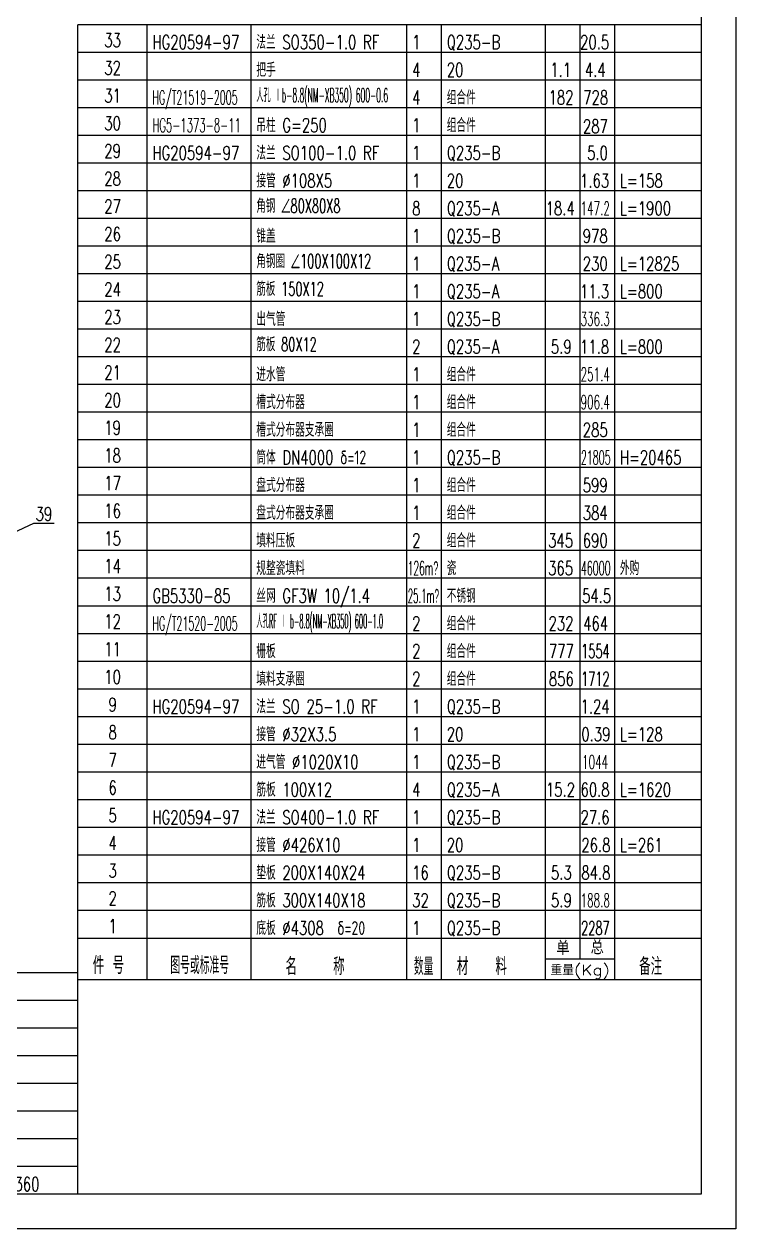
# Model space of a CAD drawing. Extents: x 28107 to 46227, y -22331 to 3169.
# Drawn here: x 39910 to 46077, y -22181 to -11736 of the extents above; entities that cross this region are included whole.
import ezdxf
from ezdxf.enums import TextEntityAlignment as Align

# ---------------------------------------------------------------- set-up
doc = ezdxf.new("R2010")
doc.units = 0
doc.header["$LTSCALE"] = 30
doc.header["$MEASUREMENT"] = 0
doc.layers.get('0').update_dxf_attribs({"linetype": 'CONTINUOUS'})
doc.styles.add('HZ', font='ROMANS.shx', dxfattribs={"width": 0.7, "height": 90, "bigfont": 'HZ.shx'})
doc.styles.get("Standard").update_dxf_attribs({"font": 'romans', "width": 0.7, "height": 3})

msp = doc.modelspace()

# ---------------------------------------------------------------- linework, layer by layer
at = {"color": 7, "linetype": 'Continuous'}
for p, q in [((46077, 3019), (46077, -22181)), ((39379, -16348), (39994, -16062)), ((39994, -16062), (40170, -16062)), ((46077, -22181), (28257, -22181))]:
    msp.add_line(p, q, dxfattribs=at)
at = {"color": 4, "linetype": 'Continuous'}
for p, q in [((45777, 2719), (45777, -21881)), ((45777, -21881), (29007, -21881))]:
    msp.add_line(p, q, dxfattribs=at)
at = {"color": 4}
for p, q in [((40377, -21881), (40377, -11741)), ((40977, -20021), (40977, -11741)), ((41877, -20021), (41877, -11741)), ((43227, -20021), (43227, -11741)), ((43527, -20021), (43527, -11741)), ((44427, -20021), (44427, -11741)), ((44727, -19841), (44727, -11741)), ((45027, -20021), (45027, -11741)), ((40377, -19661), (45777, -19661)), ((45777, -20021), (40377, -20021))]:
    msp.add_line(p, q, dxfattribs=at)
for p, q in [((45777, -11741), (40377, -11741)), ((45777, -11981), (40377, -11981)), ((45777, -12221), (40377, -12221)), ((45777, -12461), (40377, -12461)), ((45777, -12701), (40377, -12701)), ((45777, -12941), (40377, -12941)), ((45777, -13181), (40377, -13181)), ((45777, -13421), (40377, -13421)), ((45777, -13661), (40377, -13661)), ((45777, -13901), (40377, -13901)), ((45777, -14141), (40377, -14141)), ((45777, -14381), (40377, -14381)), ((45777, -14621), (40377, -14621)), ((45777, -14861), (40377, -14861)), ((45777, -15101), (40377, -15101)), ((45777, -15341), (40377, -15341)), ((45777, -15581), (40377, -15581)), ((45777, -15821), (40377, -15821)), ((45777, -16061), (40377, -16061)), ((45777, -16301), (40377, -16301)), ((45777, -16541), (40377, -16541)), ((45777, -16781), (40377, -16781)), ((45777, -17021), (40377, -17021)), ((45777, -17261), (40377, -17261)), ((45777, -17501), (40377, -17501)), ((45777, -17741), (40377, -17741)), ((45777, -17981), (40377, -17981)), ((45777, -18221), (40377, -18221)), ((45777, -18461), (40377, -18461)), ((45777, -18701), (40377, -18701)), ((45777, -18941), (40377, -18941)), ((45777, -19181), (40377, -19181)), ((45777, -19421), (40377, -19421)), ((44427, -19841), (45027, -19841)), ((40377, -19961), (34977, -19961)), ((40377, -20201), (34977, -20201)), ((40377, -20441), (34977, -20441)), ((40377, -20681), (34977, -20681)), ((40377, -20921), (34977, -20921)), ((40377, -21161), (34977, -21161)), ((40377, -21401), (34977, -21401)), ((40377, -21641), (34977, -21641))]:
    msp.add_line(p, q)

# ---------------------------------------------------------------- texts
at = {"color": 7, "linetype": 'Continuous', "style": 'HZ', "width": 0.7}
for s, p in [('33', (40677, -11936)), ('32', (40677, -12176)), ('31', (40677, -12416)), ('30', (40677, -12656)), ('29', (40677, -12896)), ('28', (40677, -13136)), ('27', (40677, -13376)), ('26', (40677, -13616)), ('25', (40677, -13856)), ('24', (40677, -14096)), ('23', (40677, -14336)), ('22', (40677, -14576)), ('21', (40677, -14816)), ('20', (40677, -15056)), ('19', (40677, -15296)), ('18', (40677, -15536)), ('17', (40677, -15776)), ('16', (40677, -16016)), ('15', (40677, -16256)), ('14', (40677, -16496)), ('13', (40677, -16736)), ('12', (40677, -16976)), ('11', (40677, -17216)), ('10', (40677, -17456)), ('9', (40677, -17696)), ('8', (40677, -17936)), ('7', (40677, -18176)), ('6', (40677, -18416)), ('5', (40677, -18656)), ('4', (40677, -18896)), ('3', (40677, -19136)), ('2', (40677, -19376)), ('1', (40677, -19616))]:
    msp.add_text(s, height=120, dxfattribs=at).set_placement(p, align=Align.CENTER)
at = {"color": 7, "linetype": 'Continuous', "style": 'HZ'}
for s, height, width, p in [('HG20594-97', 120, 0.7, (41022, -11953)), ('法兰 SO350-1.0 RF', 120, 0.7, (41922, -11953)), ('1', 120, 0.7, (43272, -11953)), ('Q235-B', 120, 0.7, (43572, -11953)), ('20.5', 120, 0.7, (44727, -11953)), ('把手', 120, 0.7, (41922, -12193)), ('4', 120, 0.7, (43272, -12193)), ('20', 120, 0.7, (43572, -12193)), ('1.1', 120, 0.7, (44469, -12193)), ('4.4', 120, 0.7, (44769, -12193)), ('HG/T21519-2005', 120, 0.5, (41022, -12433)), ('人孔 Ⅰb-8.8(NM-XB350) 600-0.6', 120, 0.4, (41922, -12412)), ('4', 120, 0.7, (43272, -12433)), ('组合件', 120, 0.7, (43572, -12433)), ('182', 120, 0.7, (44454, -12433)), ('728', 120, 0.7, (44754, -12433)), ('HG5-1373-8-11', 120, 0.53, (41022, -12673)), ('吊柱 G=250', 120, 0.7, (41922, -12673)), ('1', 120, 0.7, (43272, -12673)), ('组合件', 120, 0.7, (43572, -12673)), ('287', 120, 0.7, (44752, -12682)), ('HG20594-97', 120, 0.7, (41022, -12913)), ('法兰 SO100-1.0 RF', 120, 0.7, (41922, -12913)), ('1', 120, 0.7, (43272, -12913)), ('Q235-B', 120, 0.7, (43572, -12913)), ('5.0', 120, 0.7, (44788, -12913)), ('接管 %%c108X5', 120, 0.7, (41922, -13153)), ('1', 120, 0.7, (43272, -13153)), ('20', 120, 0.7, (43572, -13153)), ('1.63', 120, 0.7, (44727, -13153)), ('L=158', 120, 0.7, (45072, -13153)), ('角钢 ∠80X80X8', 120, 0.6, (41922, -13372)), ('8', 120, 0.7, (43272, -13393)), ('Q235-A', 120, 0.7, (43572, -13393)), ('18.4', 120, 0.7, (44429, -13393)), ('147.2', 120, 0.55, (44731, -13393)), ('L=1900', 120, 0.7, (45072, -13393)), ('锥盖', 120, 0.7, (41922, -13633)), ('1', 120, 0.7, (43272, -13633)), ('Q235-B', 120, 0.7, (43572, -13633)), ('978', 120, 0.7, (44750, -13633)), ('角钢圈 ∠100X100X12', 120, 0.6, (41922, -13852)), ('1', 120, 0.7, (43272, -13873)), ('Q235-A', 120, 0.7, (43572, -13873)), ('230', 120, 0.7, (44750, -13873)), ('L=12825', 120, 0.7, (45072, -13873)), ('筋板 150X12', 120, 0.6, (41922, -14092)), ('1', 120, 0.7, (43272, -14113)), ('Q235-A', 120, 0.7, (43572, -14113)), ('11.3', 120, 0.7, (44727, -14113)), ('L=800', 120, 0.7, (45072, -14113)), ('出气管', 120, 0.7, (41922, -14353)), ('1', 120, 0.7, (43272, -14353)), ('Q235-B', 120, 0.7, (43572, -14353)), ('336.3', 120, 0.55, (44731, -14353)), ('筋板 80X12', 120, 0.6, (41922, -14572)), ('2', 120, 0.7, (43272, -14593)), ('Q235-A', 120, 0.7, (43572, -14593)), ('5.9', 120, 0.7, (44474, -14593)), ('11.8', 120, 0.7, (44727, -14593)), ('L=800', 120, 0.7, (45072, -14593)), ('进水管', 120, 0.7, (41922, -14833)), ('1', 120, 0.7, (43272, -14833)), ('组合件', 120, 0.7, (43572, -14833)), ('251.4', 120, 0.55, (44731, -14833)), ('槽式分布器', 120, 0.7, (41922, -15073)), ('1', 120, 0.7, (43272, -15073)), ('组合件', 120, 0.7, (43572, -15073)), ('906.4', 120, 0.55, (44731, -15073)), ('槽式分布器支承圈', 120, 0.7, (41922, -15313)), ('1', 120, 0.7, (43272, -15313)), ('组合件', 120, 0.7, (43572, -15313)), ('285', 120, 0.7, (44750, -15313)), ('筒体 DN4000 δ=12', 120, 0.7, (41922, -15553)), ('1', 120, 0.7, (43272, -15553)), ('Q235-B', 120, 0.7, (43572, -15553)), ('21805', 120, 0.5, (44734, -15553)), ('H=20465', 120, 0.7, (45072, -15553)), ('盘式分布器', 120, 0.7, (41922, -15793)), ('组合件', 120, 0.7, (43572, -15793)), ('1', 120, 0.7, (43272, -15793)), ('599', 120, 0.7, (44750, -15793)), ('盘式分布器支承圈', 120, 0.7, (41922, -16033)), ('1', 120, 0.7, (43272, -16033)), ('组合件', 120, 0.7, (43572, -16033)), ('384', 120, 0.7, (44750, -16033)), ('填料压板', 120, 0.7, (41922, -16273)), ('2', 120, 0.7, (43272, -16273)), ('组合件', 120, 0.7, (43572, -16273)), ('345', 120, 0.7, (44450, -16273)), ('690', 120, 0.7, (44750, -16273)), ('规整瓷填料', 120, 0.7, (41922, -16513)), ('126m%%028', 120, 0.48, (43234, -16513)), ('瓷', 120, 0.7, (43572, -16513)), ('365', 120, 0.7, (44450, -16513)), ('46000', 120, 0.5, (44734, -16513)), ('外购', 120, 0.7, (45072, -16513)), ('GB5330-85', 120, 0.7, (41022, -16753)), ('丝网 GF3W 10/1.4', 120, 0.7, (41922, -16753)), ('25.1m%%027', 120, 0.45, (43234, -16753)), ('不锈钢', 120, 0.7, (43572, -16753)), ('54.5', 120, 0.7, (44744, -16753)), ('HG/T21520-2005', 120, 0.5, (41022, -16993)), ('人孔RF Ⅰ b-8.8(NM-XB350) 600-1.0', 120, 0.35, (41922, -16972)), ('2', 120, 0.7, (43272, -16993)), ('组合件', 120, 0.7, (43572, -16993)), ('232', 120, 0.7, (44454, -16993)), ('464', 120, 0.7, (44754, -16993)), ('栅板', 120, 0.7, (41922, -17233)), ('2', 120, 0.7, (43272, -17233)), ('组合件', 120, 0.7, (43572, -17233)), ('777', 120, 0.7, (44457, -17233)), ('1554', 120, 0.6, (44736, -17233)), ('填料支承圈', 120, 0.7, (41922, -17473)), ('2', 120, 0.7, (43272, -17473)), ('组合件', 120, 0.7, (43572, -17473)), ('856', 120, 0.7, (44457, -17473)), ('1712', 120, 0.6, (44736, -17473)), ('HG20594-97', 120, 0.7, (41022, -17713)), ('法兰 SO 25-1.0 RF', 120, 0.7, (41922, -17713)), ('1', 120, 0.7, (43272, -17713)), ('Q235-B', 120, 0.7, (43572, -17713)), ('1.24', 120, 0.7, (44731, -17713)), ('接管 %%c32X3.5', 120, 0.7, (41922, -17953)), ('1', 120, 0.7, (43272, -17953)), ('20', 120, 0.7, (43572, -17953)), ('0.39', 120, 0.7, (44738, -17953)), ('L=128', 120, 0.7, (45072, -17953)), ('进气管 %%c1020X10', 120, 0.7, (41922, -18193)), ('1', 120, 0.7, (43272, -18193)), ('Q235-B', 120, 0.7, (43572, -18193)), ('1044', 120, 0.55, (44744, -18193)), ('筋板 100X12', 120, 0.7, (41922, -18433)), ('4', 120, 0.7, (43272, -18433)), ('Q235-A', 120, 0.7, (43572, -18433)), ('15.2', 120, 0.7, (44431, -18433)), ('60.8', 120, 0.7, (44731, -18433)), ('L=1620', 120, 0.7, (45072, -18433)), ('HG20594-97', 120, 0.7, (41022, -18673)), ('法兰 SO400-1.0 RF', 120, 0.7, (41922, -18673)), ('1', 120, 0.7, (43272, -18673)), ('Q235-B', 120, 0.7, (43572, -18673)), ('27.6', 120, 0.7, (44731, -18673)), ('接管 %%c426X10', 120, 0.7, (41922, -18913)), ('1', 120, 0.7, (43272, -18913)), ('20', 120, 0.7, (43572, -18913)), ('26.8', 120, 0.7, (44738, -18913)), ('L=261', 120, 0.7, (45072, -18913)), ('垫板 200X140X24', 120, 0.7, (41922, -19153)), ('16', 120, 0.7, (43272, -19153)), ('Q235-B', 120, 0.7, (43572, -19153)), ('5.3', 120, 0.7, (44475, -19153)), ('84.8', 120, 0.7, (44738, -19153)), ('筋板 300X140X18', 120, 0.7, (41922, -19393)), ('32', 120, 0.7, (43272, -19393)), ('Q235-B', 120, 0.7, (43572, -19393)), ('5.9', 120, 0.7, (44475, -19393)), ('188.8', 120, 0.55, (44731, -19393)), ('底板 %%c4308  δ=20', 120, 0.7, (41922, -19633)), ('1', 120, 0.7, (43272, -19633)), ('Q235-B', 120, 0.7, (43572, -19633)), ('2287', 120, 0.6, (44736, -19633)), ('件 号', 150, 0.7, (40505, -19971)), ('图号或标准号', 150, 0.492204, (41177, -19971)), ('名    称', 150, 0.7, (42175, -19981)), ('数量', 150, 0.471468, (43287, -19981)), ('材   料', 150, 0.7, (43659, -19981)), ('备注', 150, 0.7, (45239, -19981)), ('L=360', 120, 0.7, (39672, -21853))]:
    msp.add_text(s, height=height, dxfattribs=dict(at, width=width)).set_placement(p)
at = {"color": 2, "linetype": 'Continuous', "width": 0.7}
msp.add_text('39', height=120, dxfattribs=at).set_placement((40010, -16043))
at = {"color": 7, "linetype": 'Continuous', "style": 'HZ'}
for s, p in [('单', (44522, -19806)), ('总', (44818, -19801))]:
    msp.add_text(s, height=120, dxfattribs=at).set_placement(p)
at = {"color": 7, "linetype": 'Continuous', "style": 'HZ', "width": 1.073177}
msp.add_text('重量(Kg)', height=90, dxfattribs=at).set_placement((44471, -19982), (44986, -19982), align=Align.FIT)

doc.saveas('drawing.dxf')
